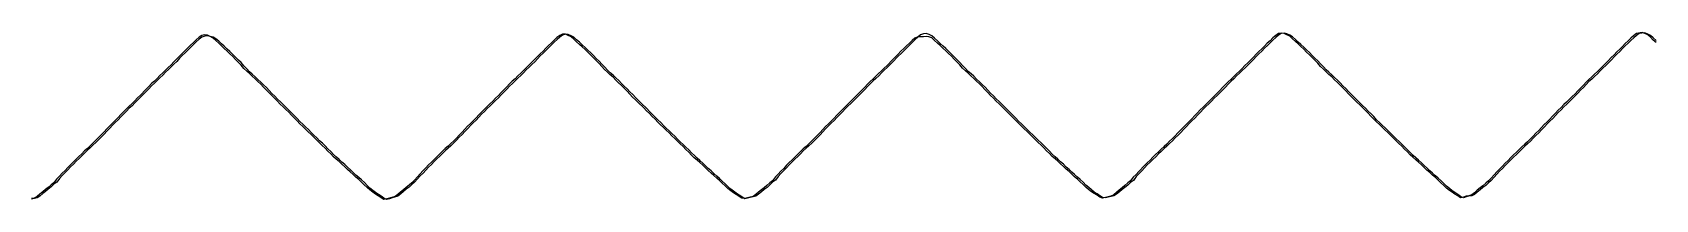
# Model space of a CAD drawing. Header units: millimetres. Extents: x -3.81 to 3.37, y -2.03 to 3.33.
# Drawn here: x 0.402 to 0.976, y -1.987 to -1.928 of the extents above; entities that cross this region are included whole.
import ezdxf

# ---------------------------------------------------------------- set-up
doc = ezdxf.new("R2010")
doc.units = ezdxf.units.MM

msp = doc.modelspace()

# ---------------------------------------------------------------- linework, layer by layer
at = {"color": 1}
msp.add_lwpolyline([(0.97587192, -1.93137551), (0.97488652, -1.9304784), (0.97389623, -1.92952146), (0.97290122, -1.92868872), (0.97190835, -1.92816952), (0.97091581, -1.92780343), (0.96893074, -1.92816234), (0.96794167, -1.92895394), (0.96695115, -1.92985213), (0.96596715, -1.93080076), (0.96497501, -1.93173967), (0.96399107, -1.93277076), (0.96300548, -1.9337192), (0.96201989, -1.93467977), (0.96102618, -1.93566082), (0.96004065, -1.93668091), (0.95905203, -1.93773866), (0.95806965, -1.93869725), (0.95708076, -1.93968239), (0.9560952, -1.94065852), (0.95510644, -1.94165799), (0.95412083, -1.94260245), (0.95313506, -1.94353165), (0.95214458, -1.94444225), (0.95115732, -1.94537601), (0.95017184, -1.9463988), (0.94918144, -1.94744377), (0.94819267, -1.94844474), (0.94721041, -1.94946753), (0.94622003, -1.9504393), (0.94523595, -1.95141995), (0.94424553, -1.95239212), (0.94326314, -1.95333371), (0.94227432, -1.95428119), (0.94128554, -1.95531225), (0.94029677, -1.95633331), (0.93930648, -1.957358), (0.93832746, -1.95840639), (0.93733694, -1.95935159), (0.93634808, -1.9603207), (0.93536107, -1.96138038), (0.9343724, -1.96241936), (0.93339002, -1.96343739), (0.93240131, -1.96449735), (0.9314141, -1.96543721), (0.93043176, -1.96641964), (0.92944119, -1.96735646), (0.92845379, -1.96821328), (0.92746497, -1.9691501), (0.92647942, -1.97012952), (0.92549214, -1.97109538), (0.92450166, -1.97205954), (0.92351776, -1.97305734), (0.92253217, -1.97401219), (0.92153696, -1.97506072), (0.92055631, -1.97609795), (0.91956919, -1.9771165), (0.91858216, -1.97817459), (0.91758881, -1.97935714), (0.91660953, -1.98029202), (0.91561732, -1.98112038), (0.9146317, -1.98203499), (0.91364555, -1.98274975), (0.91265334, -1.98358719), (0.9116692, -1.98445931), (0.91068482, -1.98517577), (0.9097014, -1.98554538), (0.90870967, -1.98573389), (0.90772778, -1.98599114), (0.90674906, -1.98623328), (0.9057592, -1.98562304), (0.90476451, -1.98495047), (0.90377474, -1.98430891), (0.90278812, -1.98363366), (0.90179796, -1.98281782), (0.90080778, -1.9819549), (0.89982071, -1.98101959), (0.89883356, -1.98001905), (0.89783522, -1.97913273), (0.89684993, -1.97829039), (0.89585807, -1.97737556), (0.89487111, -1.9764934), (0.89387754, -1.97557819), (0.89288568, -1.97464525), (0.8918954, -1.9737089), (0.89090679, -1.97279863), (0.88991496, -1.97194034), (0.8889296, -1.97107935), (0.8879392, -1.97004667), (0.88695364, -1.96906161), (0.88595996, -1.96805583), (0.88496474, -1.9670765), (0.88397128, -1.96614275), (0.88299069, -1.96522184), (0.88100177, -1.963229), (0.88001309, -1.96226631), (0.87902444, -1.9613295), (0.87803563, -1.96035862), (0.87704209, -1.95940015), (0.87605498, -1.95844039), (0.87505973, -1.95740105), (0.87407399, -1.95636014), (0.87307724, -1.95538278), (0.87208845, -1.95437749), (0.87110134, -1.95340313), (0.87010773, -1.95246027), (0.86911901, -1.95148692), (0.86812872, -1.950542), (0.86714631, -1.94949811), (0.86615415, -1.94846111), (0.86515728, -1.94742853), (0.86416533, -1.94643363), (0.86317506, -1.94548894), (0.86218784, -1.94450752), (0.86119266, -1.94353313), (0.86020561, -1.94260918), (0.85921542, -1.94171289), (0.85822992, -1.94082544), (0.8572331, -1.9398251), (0.85624572, -1.93867701), (0.85525367, -1.93762534), (0.8542633, -1.93667698), (0.85327291, -1.93570873), (0.85228102, -1.93474887), (0.85129386, -1.93374257), (0.85030029, -1.93282473), (0.84930994, -1.93185768), (0.84832464, -1.93100232), (0.84733274, -1.93004419), (0.84633925, -1.92915127), (0.84534313, -1.92861199), (0.84435202, -1.92813107), (0.84335827, -1.92801522), (0.84236816, -1.92822216), (0.84137403, -1.92889244), (0.84038827, -1.92975865), (0.83940268, -1.93071354), (0.83841209, -1.93164031), (0.83742333, -1.93262476), (0.83643934, -1.93359247), (0.83545057, -1.93457011), (0.83446489, -1.93553303), (0.83347612, -1.93653308), (0.83248905, -1.9375836), (0.83150351, -1.93856908), (0.8305162, -1.93953618), (0.82952743, -1.94051653), (0.82854018, -1.94145168), (0.82755621, -1.94241785), (0.82656573, -1.94341346), (0.82558171, -1.94435015), (0.82459283, -1.94527426), (0.82360406, -1.94625164), (0.82261852, -1.94729613), (0.8216282, -1.94833202), (0.82064103, -1.94931878), (0.81965712, -1.95032662), (0.81866664, -1.95129465), (0.81768099, -1.95226333), (0.81669708, -1.95325456), (0.81570822, -1.95418033), (0.81472101, -1.9551849), (0.81372905, -1.95622713), (0.81274674, -1.95721774), (0.81175977, -1.95831411), (0.81077243, -1.95923799), (0.80978196, -1.9602081), (0.8087949, -1.96123545), (0.80781107, -1.96229053), (0.8068239, -1.9633438), (0.80583511, -1.96433295), (0.80485277, -1.96530271), (0.80386241, -1.96629584), (0.80287194, -1.96727225), (0.80188614, -1.96814572), (0.80089724, -1.96903499), (0.79991329, -1.97001217), (0.79892593, -1.97095184), (0.7979355, -1.9719174), (0.79694999, -1.97291381), (0.79596443, -1.97389172), (0.79497555, -1.97485808), (0.79300138, -1.97694681), (0.79201751, -1.97797844), (0.79102387, -1.97900021), (0.79004364, -1.98029653), (0.78905445, -1.98102779), (0.78806721, -1.98195448), (0.78708276, -1.98270783), (0.78608894, -1.98354311), (0.78510466, -1.98433404), (0.78412208, -1.98516216), (0.78313568, -1.98570411), (0.7821456, -1.98586748), (0.78115727, -1.98614108), (0.7801673, -1.98637636), (0.77918754, -1.98605529), (0.77819928, -1.98538711), (0.77721268, -1.98471615), (0.77622615, -1.98410181), (0.77523285, -1.98332657), (0.77424269, -1.98247551), (0.77325568, -1.98157871), (0.77226855, -1.98058867), (0.77127174, -1.97963202), (0.77027999, -1.97879397), (0.76929141, -1.97791962), (0.76830281, -1.97701436), (0.76731246, -1.97610355), (0.7663206, -1.97517346), (0.76533193, -1.97423955), (0.76434171, -1.9733297), (0.76334982, -1.97245813), (0.76235653, -1.97163148), (0.76137092, -1.97060599), (0.76038056, -1.96961124), (0.75939004, -1.96859595), (0.7583997, -1.96761043), (0.75741262, -1.96666311), (0.7564192, -1.96576281), (0.75543036, -1.96476547), (0.75443996, -1.96376934), (0.75344804, -1.96281361), (0.75246096, -1.96185721), (0.75146735, -1.96089422), (0.75047373, -1.95991037), (0.74948665, -1.95896958), (0.74849948, -1.95793196), (0.74750579, -1.95694498), (0.74651377, -1.95593691), (0.74552985, -1.9549388), (0.74453467, -1.95393761), (0.7435427, -1.95299586), (0.74255401, -1.95206245), (0.74156366, -1.95108342), (0.74057647, -1.95005743), (0.73958592, -1.94902684), (0.73859227, -1.94800004), (0.73760187, -1.94696798), (0.73661318, -1.94601004), (0.73562122, -1.94507532), (0.73463085, -1.94409553), (0.73364052, -1.94312724), (0.73265193, -1.94223234), (0.73165856, -1.94141681), (0.73067132, -1.94041163), (0.7296824, -1.93929696), (0.72869182, -1.93816162), (0.72770154, -1.9372746), (0.72670788, -1.93624193), (0.7257175, -1.93524738), (0.72472876, -1.934259), (0.72373523, -1.93336422), (0.72274812, -1.93241555), (0.72175959, -1.93154572), (0.72076931, -1.93059964), (0.71976945, -1.92973901), (0.71877514, -1.92932951), (0.71778304, -1.92922764), (0.71679777, -1.92938954), (0.71580555, -1.92930992), (0.71481535, -1.92940593), (0.7138256, -1.92979019), (0.71283495, -1.93059684), (0.71184446, -1.93156171), (0.71085716, -1.93250223), (0.70987166, -1.93351034), (0.70888769, -1.93447377), (0.70789875, -1.93542688), (0.70690834, -1.93640693), (0.70592132, -1.93746649), (0.70394852, -1.93943034), (0.70296129, -1.94041235), (0.70197405, -1.94133306), (0.70099016, -1.94234735), (0.69999796, -1.94327606), (0.69901077, -1.94423559), (0.6980267, -1.94515251), (0.69703954, -1.94613282), (0.6960508, -1.94718968), (0.69506201, -1.94820239), (0.69407488, -1.94918552), (0.69309097, -1.95019378), (0.69210207, -1.9511717), (0.69111327, -1.95215444), (0.69012938, -1.95315676), (0.68914369, -1.95405174), (0.68815327, -1.95506272), (0.6871629, -1.95609293), (0.6861774, -1.95709722), (0.68519203, -1.95818869), (0.6842063, -1.95913914), (0.68321911, -1.96010226), (0.68223194, -1.96109195), (0.6812449, -1.96214579), (0.68025456, -1.96320158), (0.67927058, -1.9642105), (0.67828667, -1.96520459), (0.67729798, -1.96622874), (0.67631058, -1.96714562), (0.67532333, -1.9680666), (0.67433435, -1.96892776), (0.67334882, -1.96992038), (0.67235991, -1.97087238), (0.67136944, -1.97183859), (0.67038548, -1.97280267), (0.66939996, -1.97380128), (0.66840938, -1.97473652), (0.66742087, -1.97587469), (0.66643523, -1.97681297), (0.66545145, -1.9778991), (0.66446257, -1.97886554), (0.66347126, -1.98028351), (0.66248837, -1.98093376), (0.66150439, -1.98189692), (0.66051522, -1.98270937), (0.65952447, -1.98345422), (0.65854024, -1.98427528), (0.65755292, -1.9851299), (0.65656828, -1.98576679), (0.65557986, -1.98601223), (0.65458829, -1.98624366), (0.65360635, -1.9864799), (0.65262867, -1.98644781), (0.65163565, -1.98579682), (0.65064741, -1.9851293), (0.64966095, -1.98455339), (0.64866606, -1.98379187), (0.64767919, -1.98299171), (0.64669055, -1.98207494), (0.64570346, -1.98111356), (0.64471138, -1.98012427), (0.64371645, -1.97928267), (0.64272946, -1.97839252), (0.64173768, -1.97750994), (0.64074737, -1.97660326), (0.63975707, -1.97568878), (0.63876838, -1.97471813), (0.63777977, -1.97380955), (0.63678628, -1.97294787), (0.63579619, -1.97211585), (0.63480586, -1.97114714), (0.63381869, -1.97013721), (0.63282823, -1.96913443), (0.63183782, -1.96815201), (0.63084595, -1.96720473), (0.62985567, -1.966257), (0.62886694, -1.96532922), (0.62787332, -1.96432684), (0.62688294, -1.96332583), (0.62589587, -1.96237701), (0.62490706, -1.96142981), (0.62391189, -1.96043534), (0.62292319, -1.95948034), (0.62193444, -1.95848447), (0.62094394, -1.95748354), (0.61995033, -1.95646296), (0.61896158, -1.95547973), (0.61797117, -1.95445169), (0.61598888, -1.95258051), (0.61499853, -1.95158143), (0.61401305, -1.95062318), (0.61301766, -1.94957352), (0.61202886, -1.94854509), (0.6110384, -1.94750141), (0.6100465, -1.94654046), (0.6090561, -1.94560103), (0.60806579, -1.94463417), (0.60707701, -1.94365955), (0.60608845, -1.94275545), (0.60509494, -1.94187836), (0.60410467, -1.94093445), (0.60312386, -1.93989565), (0.60212841, -1.93873275), (0.60113316, -1.93777072), (0.60014123, -1.93679263), (0.59915402, -1.93577134), (0.59816696, -1.93482638), (0.59717172, -1.93387204), (0.59617985, -1.93293462), (0.59518958, -1.93200619), (0.59419938, -1.93110708), (0.59321061, -1.9301593), (0.59221572, -1.92935969), (0.59122932, -1.92883886), (0.59023514, -1.92845829), (0.58923982, -1.92844376), (0.58824522, -1.92881996), (0.58725937, -1.92960857), (0.58627205, -1.93048868), (0.58528314, -1.93143836), (0.58429426, -1.93237317), (0.58331199, -1.93341226), (0.58232158, -1.93436279), (0.58133265, -1.93532352), (0.58034388, -1.93630468), (0.57936, -1.93731286), (0.57837131, -1.9383642), (0.577384, -1.93930851), (0.57639514, -1.9402811), (0.57541118, -1.94124247), (0.57442562, -1.94222065), (0.5734367, -1.94318547), (0.5724479, -1.94414195), (0.57146383, -1.94506184), (0.57047501, -1.94600886), (0.56948622, -1.94703227), (0.56849747, -1.94807214), (0.56751197, -1.94907353), (0.5665281, -1.9501035), (0.56553759, -1.95107628), (0.56455205, -1.95206655), (0.56356645, -1.95303013), (0.56258083, -1.95397054), (0.56159032, -1.95492161), (0.56059997, -1.95596125), (0.55961448, -1.95697489), (0.55862901, -1.95800293), (0.5576402, -1.9590382), (0.55665295, -1.95998954), (0.55566739, -1.96095181), (0.55468196, -1.9620077), (0.5536916, -1.96305309), (0.55270282, -1.96407261), (0.55172061, -1.96512629), (0.55073822, -1.96607256), (0.5497445, -1.96705346), (0.54875889, -1.96799506), (0.54777315, -1.96885018), (0.54678266, -1.96978248), (0.54579858, -1.9707641), (0.54480657, -1.97172603), (0.54382096, -1.97268389), (0.54283384, -1.97368448), (0.54184494, -1.97463983), (0.5408546, -1.97569257), (0.53987402, -1.97672914), (0.53888207, -1.97775151), (0.53789816, -1.978812), (0.53690326, -1.97999764), (0.53592884, -1.98092641), (0.53493502, -1.98176126), (0.53394602, -1.98267595), (0.53296327, -1.98340191), (0.53197424, -1.98423135), (0.53099011, -1.98510239), (0.53000082, -1.98581317), (0.52802738, -1.98637072), (0.52704549, -1.98663504), (0.52606343, -1.98687888), (0.52507848, -1.98627088), (0.52408545, -1.98559556), (0.52309243, -1.98496234), (0.52210576, -1.984294), (0.52111565, -1.98347759), (0.5201287, -1.98261559), (0.51913684, -1.98168211), (0.51814797, -1.98069338), (0.51715456, -1.97979323), (0.51617245, -1.97894857), (0.51517739, -1.97802351), (0.51418552, -1.97714039), (0.51319525, -1.97622367), (0.51220499, -1.97529872), (0.51121632, -1.9743558), (0.51022116, -1.97345037), (0.50923103, -1.97259335), (0.50824894, -1.9717322), (0.50725688, -1.97070092), (0.50626807, -1.96972239), (0.50527118, -1.96871144), (0.50428408, -1.96773186), (0.50329383, -1.96680266), (0.50230348, -1.96586817), (0.50131147, -1.96486602), (0.50032433, -1.96388455), (0.49933243, -1.96292476), (0.4983388, -1.96197541), (0.49735006, -1.96100947), (0.49636139, -1.96005497), (0.49537107, -1.95908047), (0.49437731, -1.95804479), (0.4933901, -1.95700871), (0.49239979, -1.95603262), (0.49140938, -1.95502524), (0.49041574, -1.95404279), (0.48942862, -1.95311169), (0.48843671, -1.95213819), (0.48744804, -1.95119203), (0.48645907, -1.95014518), (0.48546542, -1.94911726), (0.48447826, -1.94808161), (0.48348627, -1.94708841), (0.48249264, -1.9461418), (0.48150228, -1.94516764), (0.48051361, -1.94420723), (0.47952335, -1.94327463), (0.4785314, -1.94236803), (0.4775477, -1.9415129), (0.47655729, -1.94049722), (0.47556506, -1.93933902), (0.47456968, -1.93827314), (0.47357936, -1.93732092), (0.47259064, -1.93635911), (0.47160035, -1.93540195), (0.47060824, -1.93439898), (0.46961797, -1.93348037), (0.46862767, -1.93250964), (0.46764395, -1.93164061), (0.46664873, -1.93067932), (0.46565687, -1.92976774), (0.46466242, -1.92923135), (0.46367288, -1.92874178), (0.46267901, -1.92863563), (0.46168578, -1.92883894), (0.46069811, -1.92951813), (0.45970916, -1.93038821), (0.45871866, -1.93134291), (0.45773134, -1.93227559), (0.4567442, -1.93325312), (0.45576025, -1.93423257), (0.45476972, -1.93520068), (0.45378094, -1.93616669), (0.45279379, -1.93716701), (0.45180834, -1.93821382), (0.45082109, -1.93919537), (0.44983223, -1.94016675), (0.44884348, -1.94114494), (0.44786107, -1.94208213), (0.44687059, -1.9430548), (0.44588181, -1.94404808), (0.44489936, -1.94497574), (0.44391052, -1.94590649), (0.44292165, -1.94688089), (0.44193456, -1.9479274), (0.43996191, -1.94994066), (0.43897148, -1.95094735), (0.43798427, -1.95191997), (0.4370003, -1.95289648), (0.43601799, -1.95389729), (0.43502421, -1.95481303), (0.43403705, -1.95582041), (0.43304996, -1.95685499), (0.43206604, -1.95785267), (0.43107575, -1.95893788), (0.43008682, -1.95986775), (0.42910126, -1.96083423), (0.4281158, -1.96187243), (0.42712706, -1.96292234), (0.42614319, -1.96397324), (0.4251544, -1.96495726), (0.42416884, -1.96593023), (0.42318162, -1.96692872), (0.42218799, -1.96790688), (0.42120545, -1.96877679), (0.42021976, -1.96967675), (0.41923091, -1.97065946), (0.41824365, -1.97160257), (0.41725804, -1.97256291), (0.41627093, -1.97357148), (0.41528528, -1.97455152), (0.41429162, -1.97550928), (0.41330626, -1.97661739), (0.41232227, -1.97757626), (0.41133511, -1.97861191), (0.41034312, -1.9796317), (0.40936453, -1.98093489), (0.40837537, -1.98167283), (0.40738318, -1.98260456), (0.40639887, -1.98335752), (0.40540823, -1.98418472), (0.40442558, -1.9849731), (0.40343485, -1.98579505), (0.40245177, -1.98634156), (0.40146326, -1.98650087)], dxfattribs=at)
at = {"color": 0}
msp.add_lwpolyline([(0.9758846, -1.93064735), (0.97489259, -1.9297155), (0.97389769, -1.92892055), (0.97290811, -1.92840195), (0.97191696, -1.92791432), (0.96992364, -1.92813742), (0.96893923, -1.92883451), (0.96795027, -1.9296878), (0.96696134, -1.93063383), (0.96597247, -1.93156071), (0.96498543, -1.93259039), (0.96400301, -1.93351274), (0.96301251, -1.93448098), (0.96202533, -1.93543667), (0.96103823, -1.93645214), (0.96005122, -1.93751435), (0.95906233, -1.93848499), (0.95807837, -1.93946755), (0.95708962, -1.94043761), (0.95610408, -1.94141194), (0.9551168, -1.94238609), (0.95412957, -1.94333668), (0.95314237, -1.94426633), (0.95215353, -1.94518598), (0.95116628, -1.94618249), (0.95017761, -1.94722949), (0.94919537, -1.94824773), (0.94820507, -1.94926399), (0.94721781, -1.95024806), (0.94622748, -1.95123898), (0.94524186, -1.95218257), (0.94425792, -1.95315636), (0.94326898, -1.9540951), (0.94228026, -1.95511347), (0.94129801, -1.95612832), (0.9403077, -1.95713453), (0.93932221, -1.9582213), (0.93833334, -1.95914945), (0.9373478, -1.96011541), (0.93636236, -1.96115139), (0.93537526, -1.9622097), (0.93438172, -1.96325029), (0.93339625, -1.96426314), (0.93241231, -1.96523542), (0.93142345, -1.96622479), (0.93043957, -1.96723319), (0.92945216, -1.96805806), (0.92846488, -1.96895538), (0.92747282, -1.96995491), (0.92648402, -1.97089596), (0.92550003, -1.97185616), (0.92451614, -1.97285437), (0.92352403, -1.97382223), (0.92253847, -1.97480892), (0.9215483, -1.97589343), (0.92056598, -1.97687135), (0.91957723, -1.97792796), (0.9185886, -1.97897747), (0.91760818, -1.98015523), (0.9166191, -1.98093047), (0.91563015, -1.98186738), (0.91464423, -1.98260843), (0.91365685, -1.98345288), (0.91266786, -1.98428547), (0.91168185, -1.98505278), (0.91069709, -1.98552473), (0.90971018, -1.9856819), (0.90872349, -1.98595636), (0.90773024, -1.98622524), (0.90675034, -1.9857649), (0.90576369, -1.98507511), (0.90477387, -1.98442159), (0.90378721, -1.98378939), (0.90279707, -1.98298845), (0.9018102, -1.98216138), (0.90082153, -1.98122923), (0.89982942, -1.98023555), (0.89883429, -1.97930016), (0.89784579, -1.97845869), (0.89685882, -1.97758563), (0.89586684, -1.97667279), (0.89487656, -1.97575694), (0.89388952, -1.97482748), (0.89289762, -1.97388448), (0.89190565, -1.97297759), (0.89091385, -1.97211944), (0.88992859, -1.97129416), (0.88893651, -1.97023632), (0.88794926, -1.96927052), (0.88695238, -1.96825337), (0.88596526, -1.9672715), (0.88497496, -1.96632409), (0.88398789, -1.96546543), (0.88200383, -1.96343455), (0.88101352, -1.96247528), (0.88002467, -1.96151725), (0.87903433, -1.96056319), (0.8780408, -1.95959354), (0.87706494, -1.95863915), (0.87605987, -1.95757644), (0.87507427, -1.95658228), (0.8740839, -1.95558126), (0.87309675, -1.95459573), (0.87209821, -1.95359441), (0.87110628, -1.9526601), (0.87012562, -1.95169854), (0.8691369, -1.9507344), (0.86814312, -1.94970453), (0.8671527, -1.94868084), (0.86616544, -1.94764316), (0.8651686, -1.94662291), (0.86417337, -1.94566296), (0.86318942, -1.944715), (0.86219586, -1.94373152), (0.86120395, -1.94277948), (0.86021363, -1.94189518), (0.85923469, -1.94104559), (0.85824748, -1.94001362), (0.85725691, -1.93889542), (0.85625504, -1.93780508), (0.85526793, -1.93688957), (0.85427598, -1.93590466), (0.85328402, -1.93492562), (0.85229028, -1.93391661), (0.85130004, -1.93300527), (0.85030811, -1.93205651), (0.84932276, -1.93118932), (0.84833076, -1.93023735), (0.84733727, -1.92934985), (0.84634438, -1.92877324), (0.84535158, -1.92825897), (0.84436071, -1.92802484), (0.84336414, -1.9281707), (0.84237637, -1.92875378), (0.84138417, -1.92958827), (0.84039682, -1.93051927), (0.83940959, -1.93146538), (0.83842082, -1.93242404), (0.8374369, -1.93340834), (0.83644961, -1.93437345), (0.83545922, -1.93533273), (0.83447528, -1.93631823), (0.83348668, -1.93738762), (0.83250265, -1.9383844), (0.8315106, -1.93933364), (0.8305251, -1.94032111), (0.82953946, -1.94123578), (0.82855222, -1.9422348), (0.82756184, -1.94319756), (0.82657464, -1.944151), (0.825589, -1.94506902), (0.82460173, -1.9460475), (0.82361468, -1.94710469), (0.82263082, -1.94811904), (0.82164369, -1.94910369), (0.82065165, -1.95011322), (0.81966446, -1.95108463), (0.81868056, -1.95207299), (0.81769831, -1.95309656), (0.81670605, -1.95397041), (0.81571569, -1.95497295), (0.81473187, -1.95600387), (0.81374317, -1.95701201), (0.81275769, -1.95810863), (0.81176723, -1.95904393), (0.81078168, -1.96000579), (0.8097978, -1.96100987), (0.80880745, -1.96207008), (0.807822, -1.96312444), (0.80683494, -1.9641432), (0.805851, -1.96511827), (0.80486378, -1.96612888), (0.80387495, -1.96705394), (0.80288448, -1.96797653), (0.80190038, -1.9688497), (0.8009099, -1.9698368), (0.79991945, -1.97077476), (0.79893711, -1.9717377), (0.7979516, -1.97272969), (0.79696272, -1.97371013), (0.79597548, -1.9746501), (0.79400141, -1.97672438), (0.79301433, -1.977802), (0.79202389, -1.97877183), (0.79104224, -1.98015207), (0.7900546, -1.98082757), (0.78906891, -1.9817897), (0.78807986, -1.98258479), (0.78709075, -1.98335829), (0.78610333, -1.98416558), (0.78511748, -1.98503478), (0.78413127, -1.98562056), (0.78314769, -1.98582538), (0.78215935, -1.98607335), (0.78116765, -1.98630843), (0.78019146, -1.98615685), (0.77920652, -1.98552426), (0.77821506, -1.9848473), (0.77722521, -1.98425763), (0.77623356, -1.98348519), (0.77524831, -1.98267307), (0.77426131, -1.98177691), (0.7732708, -1.98077956), (0.77227238, -1.97980103), (0.77128068, -1.97896467), (0.7702953, -1.97808033), (0.76930336, -1.97718896), (0.7683131, -1.97629219), (0.76733093, -1.97539289), (0.76633576, -1.97441123), (0.76534221, -1.97349623), (0.76434876, -1.97263616), (0.76336831, -1.97180569), (0.76238276, -1.97081772), (0.76138905, -1.96982562), (0.760397, -1.96881398), (0.75940665, -1.96782691), (0.75841313, -1.96687016), (0.75742111, -1.96593449), (0.75643237, -1.96497912), (0.75545006, -1.96400088), (0.75445648, -1.96300859), (0.75346122, -1.96205636), (0.75246924, -1.9610842), (0.75147891, -1.96010384), (0.75049344, -1.95916531), (0.7495045, -1.9581452), (0.74851568, -1.95714789), (0.74752693, -1.9561498), (0.74653977, -1.95515685), (0.74553796, -1.95413012), (0.74454443, -1.9531714), (0.74356539, -1.95224568), (0.74257022, -1.95126394), (0.7415829, -1.95025264), (0.74059404, -1.9492279), (0.73960683, -1.9481971), (0.73860998, -1.94716932), (0.7376147, -1.94620523), (0.73662918, -1.94525608), (0.73563887, -1.94428812), (0.73464048, -1.94330662), (0.73365013, -1.94240629), (0.73266478, -1.94155876), (0.73168732, -1.9406004), (0.73069513, -1.93947339), (0.72969642, -1.93837536), (0.72870292, -1.93745595), (0.72771899, -1.93646524), (0.72672052, -1.9354312), (0.72573004, -1.93445838), (0.72473492, -1.9335306), (0.72375271, -1.93260612), (0.72275924, -1.93168699), (0.72177375, -1.9307848), (0.72077531, -1.9298218), (0.71977888, -1.92904029), (0.71879249, -1.92851948), (0.71779508, -1.92821224), (0.71679996, -1.92824358), (0.71581189, -1.92866637), (0.71482287, -1.9294771), (0.71383549, -1.93039265), (0.71284347, -1.93136067), (0.71185625, -1.93227831), (0.71087562, -1.93330895), (0.70988348, -1.93425928), (0.70889627, -1.93522025), (0.70791396, -1.93619872), (0.70593335, -1.93829306), (0.70494612, -1.93921908), (0.70396056, -1.94019543), (0.70297497, -1.94113979), (0.70198611, -1.94213156), (0.70099571, -1.9430806), (0.70001494, -1.94403805), (0.6990277, -1.94496068), (0.69803718, -1.9459159), (0.69705008, -1.94694239), (0.69606626, -1.94798091), (0.69508076, -1.94897789), (0.69409355, -1.94999838), (0.69310316, -1.95097535), (0.69211602, -1.95194896), (0.69112889, -1.95293319), (0.69014153, -1.95386064), (0.68914951, -1.9548244), (0.68817051, -1.95585787), (0.68718182, -1.95687377), (0.68619302, -1.95790277), (0.68520434, -1.95894207), (0.68421877, -1.95989281), (0.68323162, -1.96086677), (0.68224767, -1.96190896), (0.68125743, -1.96295731), (0.68026872, -1.96397271), (0.67929137, -1.96504634), (0.67829446, -1.966028), (0.67730563, -1.96697866), (0.6763232, -1.96788058), (0.67533747, -1.9687412), (0.67434535, -1.96970343), (0.67335975, -1.97066189), (0.67237259, -1.97162379), (0.67138385, -1.97260327), (0.67040144, -1.97358649), (0.66941095, -1.97453187), (0.66842247, -1.97566217), (0.66743851, -1.97662195), (0.66644815, -1.97767412), (0.6654658, -1.97868658), (0.66446962, -1.97999812), (0.66349498, -1.98076144), (0.66249963, -1.98171119), (0.6615155, -1.98256694), (0.66052789, -1.98327779), (0.65954372, -1.98410794), (0.65855467, -1.98497943), (0.65756704, -1.98568297), (0.65658365, -1.98598065), (0.65559519, -1.98618015), (0.65460994, -1.98643348), (0.65362786, -1.98657666), (0.65264287, -1.98594438), (0.65165628, -1.98529827), (0.65065513, -1.98467119), (0.64967001, -1.98396699), (0.64868317, -1.98315665), (0.64769619, -1.98227505), (0.64671058, -1.98133076), (0.64571213, -1.98032809), (0.64472036, -1.97945801), (0.64373661, -1.97858062), (0.64274143, -1.97768007), (0.64174958, -1.97678743), (0.64076579, -1.97587933), (0.63978192, -1.97493712), (0.63878351, -1.97401634), (0.63778687, -1.97312089), (0.63679672, -1.97228047), (0.63582093, -1.97136482), (0.63482879, -1.97035446), (0.63383354, -1.9693485), (0.63284159, -1.968361), (0.63185285, -1.96738547), (0.63085762, -1.96644842), (0.62987539, -1.96552143), (0.62888658, -1.96451999), (0.6278914, -1.96353454), (0.62689613, -1.96256902), (0.62591389, -1.96163971), (0.62491868, -1.96064751), (0.62393319, -1.95969758), (0.62294268, -1.95869791), (0.62194908, -1.95769902), (0.62095862, -1.95666428), (0.61997472, -1.95570269), (0.61897934, -1.95467479), (0.61699711, -1.95277395), (0.61600996, -1.95179197), (0.61501951, -1.95082814), (0.61402906, -1.94978989), (0.61304183, -1.94876557), (0.61204976, -1.94771894), (0.6110513, -1.94674659), (0.61006577, -1.94581489), (0.60907219, -1.94481944), (0.60808025, -1.9438472), (0.60708829, -1.94294765), (0.60609486, -1.94204667), (0.60512229, -1.94115446), (0.60413502, -1.9400945), (0.6031379, -1.93896244), (0.60213457, -1.93794572), (0.60115393, -1.93700536), (0.60016192, -1.93599132), (0.59917149, -1.9350455), (0.59817149, -1.93405373), (0.59718281, -1.93313107), (0.5961941, -1.93217161), (0.59520537, -1.93128426), (0.59421185, -1.93035184), (0.59322175, -1.92951281), (0.59222894, -1.92899626), (0.59123608, -1.92852528), (0.59024072, -1.92843496), (0.58924924, -1.92871368), (0.58826004, -1.92941746), (0.58727104, -1.9302998), (0.58628382, -1.931251), (0.58529657, -1.93217822), (0.58430952, -1.93321173), (0.58332056, -1.93414108), (0.58233338, -1.9351189), (0.58134943, -1.93607913), (0.58036234, -1.93708403), (0.57937359, -1.93814412), (0.57838639, -1.93910996), (0.57739766, -1.94009013), (0.5764121, -1.9410552), (0.5754232, -1.94202082), (0.57443602, -1.94297125), (0.57345206, -1.94394682), (0.57246325, -1.94488667), (0.57147428, -1.94581049), (0.57048556, -1.94680728), (0.56950172, -1.94785554), (0.56851785, -1.94886827), (0.56752582, -1.94988105), (0.56653865, -1.95086945), (0.56555155, -1.95186472), (0.56456595, -1.95280136), (0.56358028, -1.95377898), (0.56259144, -1.95472138), (0.56160276, -1.95573485), (0.56062211, -1.95675128), (0.55963006, -1.95775935), (0.55864467, -1.95884774), (0.55765584, -1.95976836), (0.5566703, -1.96074015), (0.55568155, -1.96177699), (0.55469124, -1.96282754), (0.55370904, -1.96387367), (0.55272356, -1.96488393), (0.55173146, -1.96585581), (0.5507443, -1.96684679), (0.54976045, -1.96786404), (0.54877306, -1.96869053), (0.54778408, -1.96958689), (0.54679206, -1.97057259), (0.54580968, -1.9715117), (0.54482412, -1.97247495), (0.54383366, -1.97346961), (0.54284647, -1.97443986), (0.54185936, -1.97542926), (0.54087401, -1.97651859), (0.53988517, -1.97749687), (0.53889967, -1.97854606), (0.53790945, -1.97959341), (0.53693068, -1.98077986), (0.53593664, -1.98155132), (0.5349526, -1.98248753), (0.53396508, -1.98322224), (0.53297933, -1.98407291), (0.53198859, -1.98489453), (0.53100107, -1.98566393), (0.52903108, -1.98631386), (0.52804426, -1.98658983), (0.52705431, -1.98685716), (0.5260761, -1.98641401), (0.52508943, -1.98572437), (0.52409466, -1.98506808), (0.52310647, -1.98444666), (0.52212126, -1.98365405), (0.52113435, -1.98281656), (0.52014398, -1.98190179), (0.51915356, -1.98090942), (0.51815847, -1.97996468), (0.51716833, -1.97911495), (0.51617801, -1.97823599), (0.51518934, -1.97732627), (0.51419751, -1.97641123), (0.51321368, -1.97548853), (0.51221683, -1.97454322), (0.51122494, -1.97363173), (0.51023481, -1.97277509), (0.50925595, -1.97194546), (0.50825732, -1.97089521), (0.50727176, -1.96992184), (0.50627977, -1.96891178), (0.50528618, -1.96791672), (0.50429414, -1.96697012), (0.50331196, -1.96609863), (0.50231996, -1.9650846), (0.50132635, -1.96407609), (0.50033431, -1.96312428), (0.49934234, -1.96216281), (0.49835527, -1.96121327), (0.49736494, -1.96024308), (0.49638251, -1.95928136), (0.49538237, -1.95823046), (0.49439684, -1.95724183), (0.49340806, -1.9562427), (0.49241594, -1.95524268), (0.49142071, -1.95424727), (0.49043205, -1.95331419), (0.48944816, -1.95235541), (0.4884577, -1.95138981), (0.48746401, -1.95035403), (0.48647682, -1.94933567), (0.48548637, -1.94829398), (0.4844878, -1.94728238), (0.48349423, -1.94632285), (0.48251359, -1.94537786), (0.48152165, -1.94440438), (0.48052317, -1.94344775), (0.47953292, -1.94255214), (0.47855729, -1.94172541), (0.47757167, -1.94068993), (0.4765761, -1.93955072), (0.47557107, -1.93845822), (0.47459049, -1.93754799), (0.47359689, -1.93654898), (0.47260319, -1.93556492), (0.47160955, -1.93456317), (0.47062256, -1.93365956), (0.46963063, -1.93270091), (0.46864032, -1.93182326), (0.46764838, -1.93088172), (0.46665667, -1.93003709), (0.46566383, -1.92949915), (0.46467444, -1.92918965), (0.46367732, -1.92900269), (0.4626872, -1.92913182), (0.46169907, -1.92950656), (0.4607082, -1.93022969), (0.45971446, -1.9311463), (0.45873048, -1.93208641), (0.45774492, -1.9330492), (0.4567561, -1.93403927), (0.45576726, -1.93500812), (0.4547817, -1.93596477), (0.453801, -1.93695104), (0.45280584, -1.93801824), (0.45181869, -1.93901499), (0.45083472, -1.93995672), (0.44984599, -1.94094586), (0.44886022, -1.94186454), (0.44786986, -1.94286484), (0.44688592, -1.94382191), (0.44589553, -1.9447815), (0.44490976, -1.94569802), (0.44392258, -1.94667765), (0.4429388, -1.94773425), (0.44096283, -1.94972353), (0.43997409, -1.95073237), (0.43898857, -1.95170921), (0.43799986, -1.95270692), (0.43701424, -1.95371626), (0.43602369, -1.95459655), (0.43503656, -1.95559859), (0.43405116, -1.95663298), (0.43306394, -1.95764483), (0.43207534, -1.95873871), (0.43108974, -1.95966937), (0.43010418, -1.96062926), (0.42911373, -1.96163226), (0.42812992, -1.96268508), (0.42714128, -1.96374027), (0.4261558, -1.9647564), (0.42516854, -1.96574113), (0.42418303, -1.96675772), (0.4231942, -1.96767544), (0.42220858, -1.96860451), (0.42121792, -1.96947693), (0.42022916, -1.97046919), (0.41924518, -1.97140996), (0.41825802, -1.97237345), (0.41727077, -1.97336714), (0.41628197, -1.97434036), (0.4152964, -1.97528504), (0.41431113, -1.9764233), (0.41332216, -1.97734843), (0.41233033, -1.97842741), (0.41134962, -1.97940209), (0.41036635, -1.98078071), (0.40937378, -1.98146862), (0.40838656, -1.98242287), (0.40740234, -1.98321838), (0.40641006, -1.98399837), (0.4054241, -1.98479585), (0.40443838, -1.98566482), (0.40345378, -1.98625017), (0.4024702, -1.98645962), (0.40147852, -1.98670969)], dxfattribs=at)

doc.saveas('drawing.dxf')
